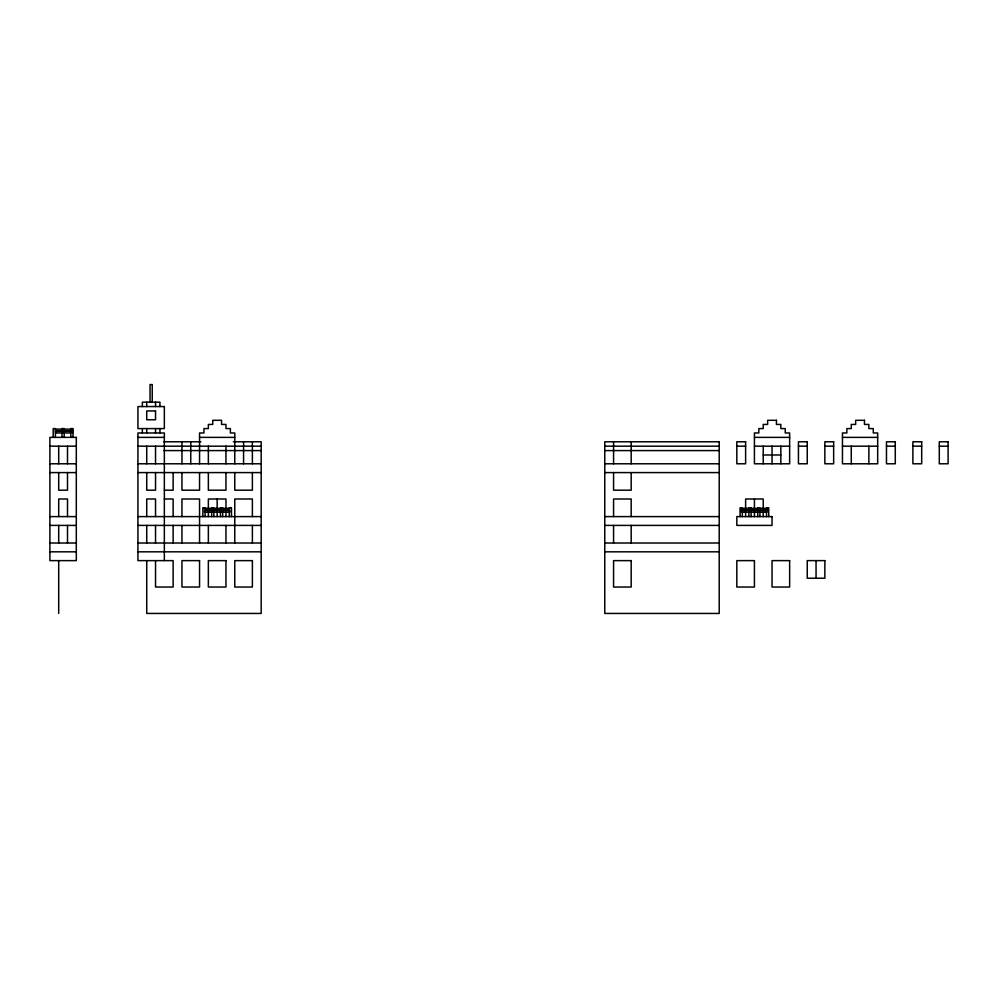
<?xml version="1.0" encoding="UTF-8"?>
<svg xmlns="http://www.w3.org/2000/svg" width="998" height="998" viewBox="0 0 998 998"><rect width="100%" height="100%" fill="white"/><g stroke="black" fill="none" stroke-linecap="round" stroke-linejoin="round"><path stroke-width="1.5" d="M55.401 429.128L70.808 429.128M55.401 430.774L70.808 430.774M55.401 431.323L70.808 431.323M55.401 432.97L70.808 432.97M137.936 437.374L164.346 437.374M199.55 437.374L234.767 437.374M754.426 437.374L789.643 437.374M842.462 437.374L877.679 437.374M163.747 441.777L200.86 441.777M233.345 441.777L261.177 441.777L261.177 613.446L146.731 613.446L146.731 560.789M49.9 446.181L76.31 446.181M137.936 446.181L261.177 446.181M604.776 446.181L719.209 446.181M736.823 446.181L745.618 446.181M754.426 446.181L789.643 446.181M798.45 446.181L807.245 446.181M824.859 446.181L833.654 446.181M842.462 446.181L877.679 446.181M886.474 446.181L895.281 446.181M912.883 446.181L921.69 446.181M939.293 446.181L948.1 446.181M163.747 450.585L261.177 450.585M604.776 450.585L719.209 450.585M763.233 454.988L780.835 454.988M49.9 463.783L76.31 463.783M137.936 463.783L261.177 463.783M604.776 463.783L719.209 463.783M49.9 472.59L76.31 472.59M137.936 472.59L261.177 472.59M604.776 472.59L719.209 472.59M164.346 490.193L173.141 490.193L173.141 472.59M164.346 499L173.141 499L173.141 516.602M203.405 508.356L204.503 508.356M205.064 508.356L229.266 508.356M229.814 508.356L230.912 508.356M741.776 508.356L740.678 508.356L740.678 510.003M742.325 508.356L766.526 508.356M767.088 508.356L768.186 508.356L768.186 510.003M205.064 510.003L229.266 510.003M742.325 510.003L766.526 510.003M205.064 510.552L229.266 510.552M742.325 510.552L766.526 510.552M205.064 512.211L229.266 512.211M742.325 512.211L766.526 512.211M49.9 516.602L76.31 516.602M137.936 516.602L261.177 516.602M604.776 516.602L719.209 516.602M49.9 525.41L76.31 525.41M137.936 525.41L261.177 525.41M604.776 525.41L719.209 525.41M49.9 543.012L76.31 543.012M137.936 543.012L261.177 543.012M604.776 543.012L719.209 543.012M49.9 551.819L76.31 551.819M137.936 551.819L261.177 551.819M604.776 551.819L719.209 551.819M868.871 446.181L868.871 463.783M851.269 446.181L851.269 463.783M816.052 560.626L816.052 578.229M780.835 446.181L780.835 463.783M772.04 446.181L772.04 463.783M768.734 516.602L768.734 507.807L766.526 507.807L766.526 516.602M768.186 510.552L768.186 512.211M763.233 446.181L763.233 463.783M763.233 516.602L763.233 499L745.618 499L745.618 516.602M759.927 516.602L759.927 507.807L757.731 507.807L757.731 516.602M754.426 499L754.426 516.602M751.132 516.602L751.132 507.807L748.924 507.807L748.924 516.602M742.325 516.602L742.325 507.807L740.117 507.807L740.117 516.602M740.678 510.552L740.678 512.211M631.185 441.777L631.185 463.783M631.185 472.59L631.185 490.193L613.57 490.193L613.57 472.59M631.185 516.602L631.185 499L613.57 499L613.57 516.602M631.185 525.41L631.185 543.012M613.57 441.777L613.57 463.783M613.57 525.41L613.57 543.012M252.382 441.777L252.382 463.783M252.382 472.59L252.382 490.193L234.767 490.193L234.767 472.59M252.382 516.602L252.382 499L234.767 499L234.767 543.012M252.382 525.41L252.382 543.012M243.574 441.777L243.574 463.783M234.767 463.783L234.767 432.97L230.363 432.97L230.363 428.579L225.96 428.579L225.96 424.437L221.568 424.437L221.568 420.295L212.761 420.295L212.761 424.437L208.357 424.437L208.357 428.579L203.954 428.579L203.954 432.97L199.55 432.97L199.55 463.783M231.474 516.602L231.474 507.807L229.266 507.807L229.266 516.602M229.814 510.552L229.814 512.211M225.96 446.181L225.96 463.783M225.96 472.59L225.96 490.193L208.357 490.193L208.357 472.59M225.96 516.602L225.96 499L208.357 499L208.357 516.602M225.96 525.41L225.96 543.012M222.666 516.602L222.666 507.807L220.458 507.807L220.458 516.602M217.165 499L217.165 516.602M213.859 516.602L213.859 507.807L211.663 507.807L211.663 516.602M208.357 446.181L208.357 463.783M208.357 525.41L208.357 543.012M205.064 516.602L205.064 507.807L202.856 507.807L202.856 516.602M204.503 510.552L204.503 512.211M199.55 472.59L199.55 490.193L181.948 490.193L181.948 472.59M199.55 543.012L199.55 499L181.948 499L181.948 516.602M190.755 441.777L190.755 463.783M181.948 441.777L181.948 463.783M181.948 525.41L181.948 543.012M173.141 525.41L173.141 543.012M164.346 560.626L164.346 432.97L137.936 432.97L137.936 560.626L173.141 560.626L173.141 587.036L155.538 587.036L155.538 560.626M159.942 406.56L159.942 402.169L142.34 402.169L142.34 406.56M159.942 428.579L159.942 432.97M155.538 402.169L155.538 406.56M155.538 428.579L155.538 432.97M155.538 446.181L155.538 463.783M155.538 472.59L155.538 490.193L146.731 490.193L146.731 472.59M155.538 516.602L155.538 499L146.731 499L146.731 516.602M155.538 525.41L155.538 543.012M152.232 402.169L152.232 384.554L150.037 384.554L150.037 402.169M146.731 402.169L146.731 406.56M146.731 428.579L146.731 432.97M146.731 446.181L146.731 463.783M146.731 525.41L146.731 543.012M142.34 428.579L142.34 432.97M73.004 437.374L73.004 428.579L70.808 428.579L70.808 437.374M72.455 429.128L72.455 430.774M72.455 431.323L72.455 432.97M67.502 446.181L67.502 463.783M67.502 472.59L67.502 490.193L58.707 490.193L58.707 472.59M67.502 516.602L67.502 499L58.707 499L58.707 516.602M67.502 525.41L67.502 543.012M64.209 437.374L64.209 428.579L62.001 428.579L62.001 437.374M58.707 446.181L58.707 463.783M58.707 525.41L58.707 543.012M58.707 560.789L58.707 613.446M55.401 437.374L55.401 428.579L53.206 428.579L53.206 437.374M164.346 406.56L137.936 406.56L137.936 428.579L164.346 428.579L164.346 406.56M155.538 410.964L146.731 410.964L146.731 419.771L155.538 419.771L155.538 410.964M776.432 420.295L767.637 420.295L767.637 424.437L763.233 424.437L763.233 428.579L758.829 428.579L758.829 432.97L754.426 432.97L754.426 463.783L789.643 463.783L789.643 432.97L785.239 432.97L785.239 428.579L780.835 428.579L780.835 424.437L776.432 424.437L776.432 420.295M864.468 420.295L855.66 420.295L855.66 424.437L851.269 424.437L851.269 428.579L846.865 428.579L846.865 432.97L842.462 432.97L842.462 463.783L877.679 463.783L877.679 432.97L873.275 432.97L873.275 428.579L868.871 428.579L868.871 424.437L864.468 424.437L864.468 420.295M76.31 437.374L49.9 437.374L49.9 560.626L76.31 560.626L76.31 437.374M719.209 441.777L604.776 441.777L604.776 613.446L719.209 613.446L719.209 441.777M745.618 441.777L736.823 441.777L736.823 463.783L745.618 463.783L745.618 441.777M807.245 441.777L798.45 441.777L798.45 463.783L807.245 463.783L807.245 441.777M833.654 441.777L824.859 441.777L824.859 463.783L833.654 463.783L833.654 441.777M895.281 441.777L886.474 441.777L886.474 463.783L895.281 463.783L895.281 441.777M921.69 441.777L912.883 441.777L912.883 463.783L921.69 463.783L921.69 441.777M948.1 441.777L939.293 441.777L939.293 463.783L948.1 463.783L948.1 441.777M772.04 516.602L736.823 516.602L736.823 525.41L772.04 525.41L772.04 516.602M199.55 560.626L181.948 560.626L181.948 587.036L199.55 587.036L199.55 560.626M225.96 560.626L208.357 560.626L208.357 587.036L225.96 587.036L225.96 560.626M252.382 560.626L234.767 560.626L234.767 587.036L252.382 587.036L252.382 560.626M631.185 560.626L613.57 560.626L613.57 587.036L631.185 587.036L631.185 560.626M754.426 560.626L736.823 560.626L736.823 587.036L754.426 587.036L754.426 560.626M789.643 560.626L772.04 560.626L772.04 587.036L789.643 587.036L789.643 560.626M824.859 560.626L807.245 560.626L807.245 578.229L824.859 578.229L824.859 560.626"/></g></svg>
